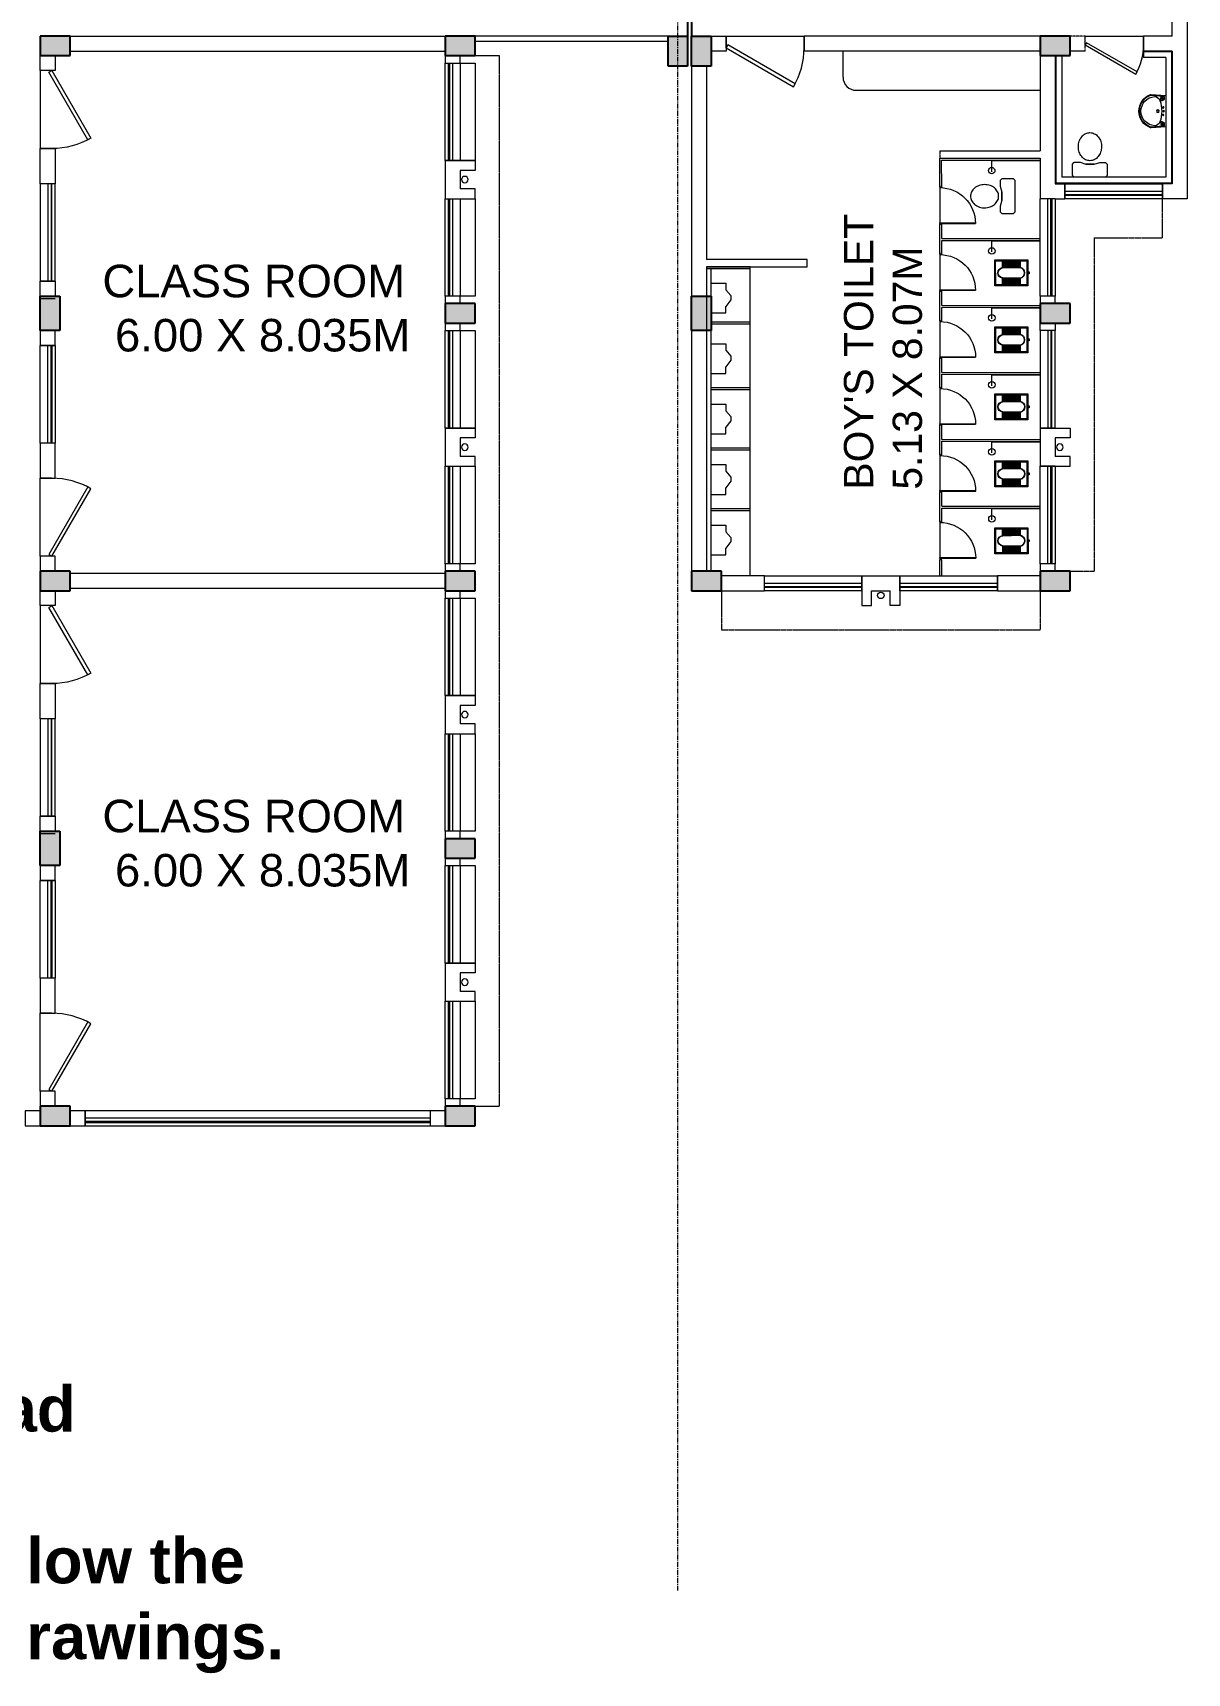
# Model space of a CAD drawing. Header units: inches. Extents: x 719368 to 6315912, y -2624014 to 446967.
# Drawn here: x 6204640 to 6222404, y -2426388 to -2401154 of the extents above; entities that cross this region are included whole.
import ezdxf
from ezdxf.lldxf.tags import DXFTag

# ---------------------------------------------------------------- set-up
doc = ezdxf.new("R2010")
doc.units = ezdxf.units.IN
doc.header["$LTSCALE"] = 20
doc.header["$MEASUREMENT"] = 0
for name, pattern in [('CENTER', [2, 1.25, -0.25, 0.25, -0.25]), ('CENTER2', [1.125, 0.75, -0.125, 0.125, -0.125]), ('DASHED2', [0.375, 0.25, -0.125])]:
    doc.linetypes.add(name, pattern=pattern)
doc.layers.get('0').update_dxf_attribs({"color": 51, "lineweight": 30})
for name, color, linetype, lineweight in [('CLL LEV.', 252, 'Continuous', 18), ('COLUMN', 2, 'Continuous', 25), ('CUBICAL TOILET', 160, 'Continuous', 9), ('DOOR', 43, 'Continuous', 13), ('FIXTURE', 15, 'DASHDOT', 9), ('GRID', 202, 'CENTER', 5), ('PROJ.', 30, 'DASHED2', 13), ('Railing', 34, 'Continuous', 20), ('Text', 7, 'Continuous', 15), ('Ventilator', 6, 'DASHED', 20), ('WALL', 1, 'Continuous', 18), ('window', 71, 'Continuous', 18), ('Window-Wall', 7, 'Continuous', 20)]:
    doc.layers.add(name, color=color, linetype=linetype, lineweight=lineweight)
doc.layers.add('expension joint', color=248, linetype='Continuous')
doc.styles.add('L120', font='simplex.shx', dxfattribs={"height": 1})
doc.styles.add('Tabrej', font='romans.shx')
tags = doc.linetypes.add('DASHDOT', pattern=[1, 0.5, -0.25, 0, -0.25]).pattern_tags.tags
tags[10:11] = [DXFTag(74, 4), DXFTag(75, 0), DXFTag(340, '0'), DXFTag(46, 1.0), DXFTag(50, 0.0), DXFTag(44, 0.0), DXFTag(45, 0.0)]
tags[8:9] = [DXFTag(74, 4), DXFTag(75, 0), DXFTag(340, '0'), DXFTag(46, 1.0), DXFTag(50, 0.0), DXFTag(44, 0.0), DXFTag(45, 0.0)]
tags[6:7] = [DXFTag(74, 4), DXFTag(75, 0), DXFTag(340, '0'), DXFTag(46, 1.0), DXFTag(50, 0.0), DXFTag(44, 0.0), DXFTag(45, 0.0)]
tags[4:5] = [DXFTag(74, 4), DXFTag(75, 0), DXFTag(340, '0'), DXFTag(46, 1.0), DXFTag(50, 0.0), DXFTag(44, 0.0), DXFTag(45, 0.0)]
tags = doc.linetypes.add('DASHED', pattern=[0.75, 0.5, -0.25]).pattern_tags.tags
tags[6:7] = [DXFTag(74, 4), DXFTag(75, 0), DXFTag(340, '0'), DXFTag(46, 1.0), DXFTag(50, 0.0), DXFTag(44, 0.0), DXFTag(45, 0.0)]
tags[4:5] = [DXFTag(74, 4), DXFTag(75, 0), DXFTag(340, '0'), DXFTag(46, 1.0), DXFTag(50, 0.0), DXFTag(44, 0.0), DXFTag(45, 0.0)]

# ---------------------------------------------------------------- blocks, each defined once
blk = doc.blocks.new('VENTILATOR')
at = {"layer": 'Ventilator', "ltscale": 0.02}
for p, q in [((-0.18, -1.5), (-0.18, 0)), ((-0.165, 0), (-0.165, -1.5))]:
    blk.add_line(p, q, dxfattribs=at)
at = {"layer": 'Window-Wall'}
for p, q in [((-0.23, 0), (0, 0)), ((-0.23, -1.5), (-0.23, 0)), ((-0.115, 0), (-0.115, -1.5)), ((0, 0), (0, -1.5)), ((-0.23, -1.5), (0, -1.5))]:
    blk.add_line(p, q, dxfattribs=at)
blk = doc.blocks.new('C3')
at = {"layer": 'COLUMN'}
h = blk.add_hatch(color=7, dxfattribs=at)
h.dxf.hatch_style = 1
h.paths.add_polyline_path([(0.3, 0), (0, 0), (0, -0.53), (0.3, -0.53)])
for p, q in [((0, 0), (0, -0.53)), ((0.3, 0), (0, 0)), ((0.3, -0.53), (0.3, 0)), ((0, -0.53), (0.3, -0.53))]:
    blk.add_line(p, q, dxfattribs=at)
blk = doc.blocks.new('1.5 M Window')
at = {"layer": 'CLL LEV.'}
for p, q in [((-0.23, 0), (-0.46, 0)), ((-0.46, 0), (-0.46, -1.5)), ((-0.46, -1.5), (-0.23, -1.5))]:
    blk.add_line(p, q, dxfattribs=at)
at = {"layer": 'window'}
for p, q in [((-0.065, 0), (-0.065, -1.5)), ((-0.05, -1.5), (-0.05, 0))]:
    blk.add_line(p, q, dxfattribs=at)
at = {"layer": 'Window-Wall'}
for p, q in [((0, 0), (-0.23, 0)), ((-0.23, 0), (-0.23, -1.5)), ((-0.115, 0), (-0.115, -1.5)), ((0, -1.5), (0, 0)), ((-0.23, -1.5), (0, -1.5))]:
    blk.add_line(p, q, dxfattribs=at)
blk = doc.blocks.new('New Shaft')
at = {"layer": 'FIXTURE'}
blk.add_circle((0.327, -0.302), 0.05, dxfattribs=at)
at = {"layer": 'WALL'}
for p, q in [((0.035, 0), (0.62, 0)), ((0.035, 0), (0.035, -0.46)), ((0.185, -0.46), (0.185, -0.23)), ((0.185, -0.23), (0.47, -0.23)), ((0.47, -0.46), (0.47, -0.23)), ((0.62, 0), (0.62, -0.46)), ((0.035, -0.46), (0.185, -0.46)), ((0.62, -0.46), (0.47, -0.46))]:
    blk.add_line(p, q, dxfattribs=at)
blk = doc.blocks.new('*U81')
for p, q in [((0, 0), (0, 6)), ((40, 0), (40, 6))]:
    blk.add_line(p, q)
blk.add_lwpolyline([(0, 0), (34.64, -20), (35.52, -18.48), (0.88, 1.52)], close=True)
blk.add_arc((0, 0), 40, 330, 360)
blk = doc.blocks.new('New Doors')
at = {"layer": 'DOOR'}
blk.add_line((0, 0.18), (1.199, 0.18), dxfattribs=at)
at = {"layer": 'DOOR', "xscale": 0.0299845412869386, "yscale": 0.0299845412869386, "zscale": 0.0299845412869386}
blk.add_blockref('*U81', (0, 0), dxfattribs=at)
blk = doc.blocks.new('Urinal 1')
for p, q in [((0, 9), (9, 9)), ((0, 9), (0, -9)), ((9, 9), (9, 5)), ((12, 1), (9, 5)), ((12, -1.5), (12, 1)), ((0, -9), (9, -9)), ((9, -5), (12, -1.5)), ((9, -9), (9, -5))]:
    blk.add_line(p, q)
blk = doc.blocks.new('RH 1200')
for p, q in [((21, 0), (21, 43.3)), ((21.7, 0), (21.7, 43.3)), ((-21.7, 0), (21.7, 0)), ((21.7, 0), (21, 0))]:
    blk.add_line(p, q)
at = {"extrusion": (0, 0, -1)}
blk.add_ellipse((21.7, 0), major_axis=(-30.6, 30.6), ratio=1, start_param=5.497787, end_param=7.068583, dxfattribs=at)
blk = doc.blocks.new('GHH')
at = {"layer": 'DOOR', "ltscale": 20}
blk.add_line((3289.697, -299.103), (3289.697, -299.853), dxfattribs=at)
at = {"layer": 'DOOR', "ltscale": 20, "xscale": 0.015874999996413, "yscale": 0.015874999996413, "zscale": 0.015874999996413, "rotation": 270}
blk.add_blockref('RH 1200', (3289.697, -299.479), dxfattribs=at)
blk = doc.blocks.new('RSA CL6')
for p, q in [((5.51, 3.48), (5.51, 7.28)), ((5.91, 3.47), (5.91, 7.28)), ((6.3, 3.46), (6.3, 7.28)), ((6.69, 3.45), (6.69, 7.28)), ((7.09, 3.44), (7.09, 7.28)), ((7.48, 3.43), (7.48, 7.28)), ((7.87, 3.42), (7.87, 7.28)), ((8.27, 3.41), (8.27, 7.28)), ((8.66, 3.4), (8.66, 7.28)), ((9.06, 3.39), (9.06, 7.28)), ((9.45, 3.38), (9.45, 7.28)), ((9.84, 3.37), (9.84, 7.28)), ((10.24, 3.36), (10.24, 7.28)), ((10.63, 3.35), (10.63, 7.28)), ((11.02, 3.34), (11.02, 7.28)), ((11.42, 3.33), (11.42, 7.28)), ((11.81, 3.32), (11.81, 7.28)), ((12.2, 3.31), (12.2, 7.28)), ((12.6, 3.31), (12.6, 7.28)), ((12.99, 3.3), (12.99, 7.28)), ((13.39, 3.29), (13.39, 7.28)), ((13.78, 3.28), (13.78, 7.28)), ((14.17, 3.27), (14.17, 7.28)), ((14.57, 3.26), (14.57, 7.28)), ((14.96, 3.25), (14.96, 7.28)), ((15.35, 3.24), (15.35, 7.28)), ((15.75, 3.23), (15.75, 7.28)), ((16.14, 3.22), (16.14, 7.28)), ((16.14, 7.28), (16.14, 3.22)), ((5.51, -7.28), (5.51, -3.47)), ((5.91, -7.28), (5.91, -3.45)), ((6.3, -7.28), (6.3, -3.44)), ((6.69, -7.28), (6.69, -3.43)), ((7.09, -7.28), (7.09, -3.42)), ((7.48, -7.28), (7.48, -3.41)), ((7.87, -7.28), (7.87, -3.4)), ((8.27, -7.28), (8.27, -3.39)), ((8.66, -7.28), (8.66, -3.38)), ((9.06, -7.28), (9.06, -3.37)), ((9.45, -7.28), (9.45, -3.36)), ((9.84, -7.28), (9.84, -3.34)), ((10.24, -7.28), (10.24, -3.33)), ((10.63, -7.28), (10.63, -3.32)), ((11.02, -7.28), (11.02, -3.31)), ((11.42, -7.28), (11.42, -3.3)), ((11.81, -7.28), (11.81, -3.29)), ((12.2, -7.28), (12.2, -3.28)), ((12.6, -7.28), (12.6, -3.27)), ((12.99, -7.28), (12.99, -3.26)), ((13.39, -7.28), (13.39, -3.24)), ((13.78, -7.28), (13.78, -3.23)), ((14.17, -7.28), (14.17, -3.22)), ((14.57, -7.28), (14.57, -3.21)), ((14.96, -7.28), (14.96, -3.2)), ((15.35, -7.28), (15.35, -3.19)), ((15.75, -7.28), (15.75, -3.18)), ((16.14, -3.17), (16.14, -7.28)), ((16.14, -7.28), (16.14, -3.17))]:
    blk.add_line(p, q)
blk.add_lwpolyline([(0.79, -0.59), (0, -0.59), (0, 0.59), (0.79, 0.59)])
for points in [[(0.79, 7.87), (20.87, 7.87), (20.87, -7.87), (0.79, -7.87)], [(1.38, 7.28), (20.28, 7.28), (20.28, -7.28), (1.38, -7.28)]]:
    blk.add_lwpolyline(points, close=True)
for points in [[(5.51, 3.48), (16.14, 3.22, -0.899983), (16.14, -3.17), (5.54, -3.47, -0.799392)], [(5.53, 3.28), (16.13, 3.02, -0.897689), (16.12, -2.97), (5.56, -3.27, -0.793494), (5.53, 3.28)]]:
    blk.add_lwpolyline(points, format="xyb", close=True)
blk = doc.blocks.new('ENGLISH SHEET')
at = {"layer": 'FIXTURE'}
for p, q in [((4663.798, 251.204), (4663.773, 251.179)), ((4663.773, 251.179), (4663.773, 250.696)), ((4663.976, 251.204), (4663.798, 251.204)), ((4664.002, 251.179), (4663.976, 251.204)), ((4663.976, 251.001), (4664.002, 251.09)), ((4664.002, 251.09), (4664.002, 251.179)), ((4663.976, 250.874), (4663.976, 251.001)), ((4663.976, 251.001), (4663.976, 250.874)), ((4664.002, 250.785), (4663.976, 250.874)), ((4663.773, 250.696), (4663.798, 250.67)), ((4663.798, 250.67), (4663.976, 250.67)), ((4663.976, 250.67), (4664.002, 250.696)), ((4664.002, 250.696), (4664.002, 250.785))]:
    blk.add_line(p, q, dxfattribs=at)
blk.add_lwpolyline([(4664.459, 250.937, 0.117036), (4664.443, 251.003, 0.104338), (4664.396, 251.063, 0.09029), (4664.321, 251.105, 0.09898), (4664.243, 251.115, 0.08237), (4664.159, 251.101, 0.09029), (4664.09, 251.063, 0.104338), (4664.043, 251.003, 0.117036), (4664.027, 250.937, 0.117036), (4664.043, 250.871, 0.104338), (4664.09, 250.811, 0.09029), (4664.159, 250.773, 0.08237), (4664.243, 250.759, 0.08237), (4664.327, 250.773, 0.09029), (4664.396, 250.811, 0.104338), (4664.443, 250.871, 0.117036)], format="xyb", close=True, dxfattribs=at)
blk = doc.blocks.new('RSA BASIN 9')
for points in [[(-0.1, -16.2, 0.340881), (10.04, -9, 0.074195), (10.06, -8.89), (9.53, 0), (-9.54, 0), (-10.02, -8.77, 0.082611), (-9.96, -9.15, 0.330812), (-0.1, -16.2)], [(0, -15.03, 0.391482), (8.86, -6.67, 0.252869), (6.53, -3.51, 0.087242), (0.02, -2.46, 0.079484), (-6.53, -3.51, 0.2542), (-8.82, -6.67, 0.39026), (0, -15.03)], [(-8.57, -1.96, -0.907437), (-8.45, -1.81), (-7.52, -2.57, -0.907437), (-7.64, -2.72)], [(-8.2, -1.64, -0.907437), (-8.07, -1.49), (-7.14, -2.25, -0.907437), (-7.27, -2.4)], [(-7.82, -1.32, -0.907437), (-7.7, -1.17), (-6.77, -1.93, -0.907437), (-6.89, -2.08)], [(7.82, -1.32, 0.907437), (7.7, -1.17), (6.77, -1.93, 0.907437), (6.89, -2.08)], [(8.2, -1.64, 0.907437), (8.07, -1.49), (7.14, -2.25, 0.907437), (7.27, -2.4)], [(8.57, -1.96, 0.907437), (8.45, -1.81), (7.52, -2.57, 0.907437), (7.64, -2.72)]]:
    blk.add_lwpolyline(points, format="xyb", close=True)
for points in [[(-5.93, -3.31), (-6.16, -2.95, -0.183787), (-6.22, -2.68, 0.126662), (-6.25, -2.43), (-6.59, -1.44, 0.35453), (-7.05, -0.98), (-8.75, -0.98, 0.414214), (-9.14, -1.37), (-9.56, -9.09, 0.329849), (-0.07, -15.81, 0.338736), (9.65, -8.94, 0.075632), (9.66, -8.82), (9.14, -1.37, 0.414214), (8.75, -0.98), (7.05, -0.98, 0.35453), (6.59, -1.44), (6.25, -2.43, 0.126662), (6.22, -2.68, -0.183787), (6.16, -2.95), (5.93, -3.31)], [(-6.18, -3.39), (-6.24, -3.29, 0.220542), (-6.52, -3.11), (-8.75, -2.78, -0.361119), (-9.19, -2.35)], [(6.18, -3.39), (6.24, -3.29, -0.220542), (6.52, -3.11), (8.75, -2.78, 0.358803), (9.21, -2.33, 0.358803)]]:
    blk.add_lwpolyline(points, format="xyb")
for centre, radius in [((-2.35, -1.56), 0.399), ((0, -4.82), 0.771), ((0, -4.82), 0.602), ((0, -1.23), 0.399), ((2.28, -1.51), 0.399)]:
    blk.add_circle(centre, radius)
blk = doc.blocks.new('CU')
at = {"layer": 'WALL', "linetype": 'CENTER2'}
h = blk.add_hatch(color=256, dxfattribs=at)
h.dxf.hatch_style = 1
h.paths.add_polyline_path([(0, 0.035), (0, -0.265), (0.46, -0.265), (0.46, 0.035)])
at = {"layer": 'COLUMN', "linetype": 'CENTER2'}
blk.add_lwpolyline([(0, 0.035), (0, -0.265), (0.46, -0.265), (0.46, 0.035), (0, 0.035)], dxfattribs=at)

msp = doc.modelspace()

# ---------------------------------------------------------------- linework, layer by layer
at = {"layer": 'CUBICAL TOILET'}
for p, q in [((6218595.43, -2403527.4608), (6218595.1419, -2403082.8036)), ((6218625.1613, -2403112.7841), (6220142.6345, -2403111.8008)), ((6218625.43, -2403527.4414), (6218625.1613, -2403112.7841)), ((6218595.43, -2403527.4608), (6218625.43, -2403527.4414)), ((6218625.7991, -2404097.0741), (6218595.7991, -2404097.0935)), ((6218595.9421, -2404317.8033), (6218595.7991, -2404097.0935)), ((6218625.9421, -2404317.7839), (6218625.7991, -2404097.0741)), ((6218596.0974, -2404557.4606), (6218595.9421, -2404317.8033)), ((6218625.9421, -2404317.7839), (6220145.9418, -2404316.799)), ((6218625.9616, -2404347.7839), (6220145.9612, -2404346.7989)), ((6218626.0974, -2404557.4412), (6218625.9616, -2404347.7839)), ((6218596.0974, -2404557.4606), (6218626.0974, -2404557.4412)), ((6218626.4665, -2405127.0738), (6218596.4665, -2405127.0933)), ((6218596.6095, -2405347.8031), (6218596.4665, -2405127.0933)), ((6218626.6095, -2405347.7837), (6218626.4665, -2405127.0738)), ((6218596.7648, -2405587.4604), (6218596.6095, -2405347.8031)), ((6218626.6095, -2405347.7837), (6220142.871, -2405346.8012)), ((6218626.629, -2405377.7837), (6220142.8905, -2405376.8012)), ((6218626.7648, -2405587.441), (6218626.629, -2405377.7837)), ((6218596.7648, -2405587.4604), (6218626.7648, -2405587.441)), ((6218627.1339, -2406157.0736), (6218597.1339, -2406157.0931)), ((6218597.277, -2406377.8029), (6218597.1339, -2406157.0931)), ((6218627.277, -2406377.7834), (6218627.1339, -2406157.0736)), ((6218597.4323, -2406617.4602), (6218597.277, -2406377.8029)), ((6218627.277, -2406377.7834), (6220147.2766, -2406376.7985)), ((6218627.2964, -2406407.7834), (6220147.2961, -2406406.7985)), ((6218627.4322, -2406617.4408), (6218627.2964, -2406407.7834)), ((6218597.4323, -2406617.4602), (6218627.4322, -2406617.4408)), ((6218627.8014, -2407187.0734), (6218597.8014, -2407187.0929)), ((6218597.9444, -2407407.8027), (6218597.8014, -2407187.0929)), ((6218627.9444, -2407407.7832), (6218627.8014, -2407187.0734)), ((6218598.0997, -2407647.46), (6218597.9444, -2407407.8027)), ((6218627.9444, -2407407.7832), (6220147.9441, -2407406.7983)), ((6218627.9638, -2407437.7832), (6220147.9635, -2407436.7983)), ((6218628.0997, -2407647.4405), (6218627.9638, -2407437.7832)), ((6218598.0997, -2407647.46), (6218628.0997, -2407647.4405)), ((6218628.4688, -2408217.0732), (6218598.4688, -2408217.0926)), ((6218598.6118, -2408437.8024), (6218598.4688, -2408217.0926)), ((6218628.6118, -2408437.783), (6218628.4688, -2408217.0732)), ((6218598.7671, -2408677.4598), (6218598.6118, -2408437.8024)), ((6218628.6118, -2408437.783), (6220148.6115, -2408436.7981)), ((6218628.6312, -2408467.783), (6220148.6309, -2408466.7981)), ((6218628.7671, -2408677.4403), (6218628.6312, -2408467.783)), ((6218598.7671, -2408677.4598), (6218628.7671, -2408677.4403)), ((6218629.1297, -2409259.7229), (6218599.1297, -2409259.7424)), ((6218599.2954, -2409515.4522), (6218599.1297, -2409259.7424)), ((6218629.2954, -2409515.4327), (6218629.1297, -2409259.7229))]:
    msp.add_line(p, q, dxfattribs=at)
at = {"layer": 'expension joint'}
for p, q in [((6214715.2343, -2397855.7585), (6214715.2343, -2401205.7585)), ((6214777.7343, -2397855.7585), (6214777.7343, -2401205.7585))]:
    msp.add_line(p, q, dxfattribs=at)
at = {"layer": 'FIXTURE'}
for p, q in [((6217107.9943, -2401838.2855), (6217108.0117, -2401435.5901)), ((6217308.1239, -2402038.1559), (6220142.6253, -2402038.1559)), ((6215676.5987, -2404755.5649), (6215007.7343, -2404755.5649)), ((6215676.5987, -2409505.5649), (6215676.5987, -2404755.5649)), ((6215676.9515, -2404785.5649), (6215006.5987, -2404785.5649)), ((6215076.5987, -2407275.5649), (6215076.5987, -2404785.5649)), ((6215076.5987, -2409435.5649), (6215076.5987, -2405700.5649)), ((6215676.8998, -2405605.7375), (6215076.8998, -2405605.7375)), ((6215676.8998, -2405635.7375), (6215076.8998, -2405635.7375)), ((6215676.9515, -2406615.5649), (6215076.9515, -2406615.5649)), ((6215676.9515, -2406645.5649), (6215076.9515, -2406645.5649)), ((6215677.3043, -2407545.5649), (6215077.3043, -2407545.5649)), ((6215677.3043, -2407575.5649), (6215077.3043, -2407575.5649)), ((6215677.657, -2408475.5649), (6215077.657, -2408475.5649)), ((6215677.657, -2408505.5649), (6215077.657, -2408505.5649))]:
    msp.add_line(p, q, dxfattribs=at)
at = {"layer": 'FIXTURE', "ltscale": 0.05}
for p, q in [((6220142.6345, -2403124.2264), (6219395.1692, -2403124.7107)), ((6219395.2766, -2403290.5522), (6219395.1692, -2403124.7107)), ((6220145.9693, -2404359.2245), (6219395.9694, -2404359.7105)), ((6219396.0769, -2404525.5519), (6219395.9694, -2404359.7105)), ((6220142.8985, -2405389.2267), (6219396.6368, -2405389.7103)), ((6219396.7443, -2405555.5517), (6219396.6368, -2405389.7103)), ((6220147.3041, -2406419.2241), (6219397.3042, -2406419.71)), ((6219397.4117, -2406585.5515), (6219397.3042, -2406419.71)), ((6220147.9715, -2407449.2238), (6219397.9717, -2407449.7098)), ((6219398.0791, -2407615.5513), (6219397.9717, -2407449.7098)), ((6220148.639, -2408479.2236), (6219398.6391, -2408479.7096)), ((6219398.7465, -2408645.551), (6219398.6391, -2408479.7096))]:
    msp.add_line(p, q, dxfattribs=at)
for centre in [(6219395.2664, -2403274.7107), (6219396.0666, -2404509.7104), (6219396.734, -2405539.7102), (6219397.4014, -2406569.71), (6219398.0689, -2407599.7098), (6219398.7363, -2408629.7096)]:
    msp.add_circle(centre, 50, dxfattribs=at)
at = {"layer": 'FIXTURE'}
msp.add_arc((6217307.9943, -2401838.156), 200, 180.03712623, 270.03712623, dxfattribs=at)
at = {"layer": 'GRID', "color": 190, "ltscale": 3}
msp.add_line((6214565.2343, -2425117.1627), (6214565.2343, -2376574.8316), dxfattribs=at)
at = {"layer": 'PROJ.'}
for p, q in [((6211215.2343, -2401505.7585), (6211815.2343, -2401505.7585)), ((6211815.2343, -2401505.7585), (6211815.2343, -2417665.7585)), ((6222023.0909, -2404305.7597), (6222023.0909, -2403705.7597)), ((6220972.7026, -2404305.7597), (6222023.0909, -2404305.7597)), ((6220972.7026, -2404305.7597), (6220972.7026, -2409435.7596)), ((6220372.6345, -2409435.7596), (6220972.7026, -2409435.7596)), ((6215237.7343, -2409735.7585), (6215237.7343, -2410335.8039)), ((6220142.6345, -2409735.7596), (6220142.6345, -2410335.8039)), ((6215237.7343, -2410335.8039), (6220142.6345, -2410335.8039))]:
    msp.add_line(p, q, dxfattribs=at)
at = {"layer": 'PROJ.', "ltscale": 0.05}
for p, q in [((6211215.2343, -2401505.7585), (6211815.2343, -2401505.7585)), ((6211215.2343, -2417665.7585), (6211815.2343, -2417665.7585))]:
    msp.add_line(p, q, dxfattribs=at)
at = {"layer": 'Railing'}
for p, q in [((6214415.2343, -2401205.7585), (6211445.2343, -2401205.7585)), ((6214415.2343, -2401285.7585), (6211445.2343, -2401285.7585)), ((6222163.5472, -2401445.7596), (6221732.6345, -2401445.7596)), ((6221732.6345, -2401445.7596), (6221732.6345, -2401535.7596)), ((6222163.5472, -2401445.7596), (6222163.5472, -2403465.7597)), ((6220382.6345, -2401505.7596), (6220382.6345, -2403465.7597)), ((6220472.6345, -2401505.7596), (6220472.6345, -2403375.7597)), ((6222073.5472, -2401535.7596), (6221732.6345, -2401535.7596)), ((6222073.5472, -2401535.7596), (6222073.5472, -2403375.7597)), ((6222163.5472, -2403465.7597), (6220382.6345, -2403465.7597)), ((6222073.5472, -2403375.7597), (6220472.6345, -2403375.7597))]:
    msp.add_line(p, q, dxfattribs=at)
at = {"layer": 'WALL'}
for p, q in [((6205215.2343, -2401205.7585), (6210985.2343, -2401205.7585)), ((6216507.116, -2401205.5641), (6216507.106, -2401435.5641)), ((6220142.6345, -2401205.7212), (6216507.116, -2401205.5641)), ((6221732.6345, -2401205.7595), (6221732.6345, -2401435.7596)), ((6222173.5472, -2401205.7596), (6221732.6345, -2401205.7596)), ((6222403.5472, -2401205.7596), (6222403.5472, -2403705.7597)), ((6205215.2343, -2401435.7585), (6210985.2343, -2401435.7585)), ((6220142.6345, -2401435.7212), (6216507.106, -2401435.5641)), ((6220832.6345, -2401435.7595), (6220602.6345, -2401435.7595)), ((6222173.5472, -2401435.7596), (6221732.6345, -2401435.7596)), ((6222173.5472, -2401435.7596), (6222173.5472, -2403475.7597)), ((6214777.7343, -2401665.7585), (6214777.7343, -2409435.7585)), ((6215007.7343, -2401665.7585), (6215007.7343, -2404640.5649)), ((6220142.6345, -2401505.7596), (6220142.6345, -2402967.8036)), ((6220372.6345, -2401505.7596), (6220372.6345, -2403475.7597)), ((6218595.2164, -2402967.8036), (6220142.8422, -2402967.8036)), ((6218595.1419, -2403082.8036), (6220142.8433, -2403082.8062)), ((6220142.6345, -2403082.8062), (6220142.6345, -2403705.7597)), ((6220372.6345, -2403475.7597), (6220523.0909, -2403475.7597)), ((6220523.0909, -2403475.7597), (6220523.0909, -2403705.7597)), ((6222023.0909, -2403475.7597), (6222023.0909, -2403705.7597)), ((6222173.5472, -2403475.7597), (6222023.0909, -2403475.7597)), ((6220372.6345, -2403705.7597), (6220142.6345, -2403705.7597)), ((6220372.6345, -2403705.7597), (6220523.0909, -2403705.7597)), ((6222403.5472, -2403705.7597), (6222023.0909, -2403705.7597)), ((6215007.7343, -2404755.5649), (6215007.7343, -2409435.7585)), ((6204755.257, -2405240.7585), (6204985.257, -2405240.7585)), ((6210985.2343, -2409470.7585), (6205215.2343, -2409470.7585)), ((6210985.2343, -2409700.7585), (6205215.2343, -2409700.7585)), ((6204755.257, -2413470.7585), (6204985.257, -2413470.7585))]:
    msp.add_line(p, q, dxfattribs=at)
at = {"layer": 'WALL', "linetype": 'CENTER2'}
msp.add_line((6218595.2164, -2402967.8036), (6218595.1419, -2403082.8036), dxfattribs=at)
at = {"layer": 'WALL'}
for points in [[(6222173.5472, -2400975.7596), (6222403.5472, -2400975.7596), (6222403.5472, -2401205.7596)], [(6222173.5472, -2401205.7596), (6222173.5472, -2400975.7596)], [(6215077.7343, -2401205.7585), (6215307.7343, -2401205.7585), (6215307.7343, -2401435.7585), (6215077.7343, -2401435.7585), (6215077.7343, -2401205.7585)], [(6204755.2343, -2401505.7585), (6204985.2343, -2401505.7585), (6204985.2343, -2401735.7585), (6204755.2343, -2401735.7585), (6204755.2343, -2401505.7585)], [(6211215.2343, -2401505.7585), (6210985.2343, -2401505.7585), (6210985.2343, -2401620.7585), (6211215.2343, -2401620.7585), (6211215.2343, -2401505.7585)], [(6215007.7343, -2404755.5649), (6216554.2991, -2404755.5649), (6216554.2991, -2404640.5649), (6215007.7343, -2404640.5649)], [(6204755.2343, -2404975.7585), (6204985.2343, -2404975.7585), (6204985.2343, -2405205.7585), (6204755.2343, -2405205.7585), (6204755.2343, -2404975.7585)], [(6211215.2343, -2405205.7585), (6210985.2343, -2405205.7585), (6210985.2343, -2405320.7585), (6211215.2343, -2405320.7585), (6211215.2343, -2405205.7585)], [(6220372.6345, -2405205.7597), (6220142.6345, -2405205.7597), (6220142.6345, -2405320.7597), (6220372.6345, -2405320.7597), (6220372.6345, -2405205.7597)], [(6204755.2343, -2405965.7585), (6204985.2343, -2405965.7585), (6204985.2343, -2405735.7585), (6204755.2343, -2405735.7585), (6204755.2343, -2405965.7585)], [(6211215.2343, -2405620.7585), (6210985.2343, -2405620.7585), (6210985.2343, -2405735.7585), (6211215.2343, -2405735.7585), (6211215.2343, -2405620.7585)], [(6220372.6345, -2405735.7595), (6220142.6345, -2405735.7595), (6220142.6345, -2405620.7595), (6220372.6345, -2405620.7595), (6220372.6345, -2405735.7595)], [(6204755.2343, -2409435.7585), (6204985.2343, -2409435.7585), (6204985.2343, -2409205.7585), (6204755.2343, -2409205.7585), (6204755.2343, -2409435.7585)], [(6211215.2343, -2409320.7585), (6210985.2343, -2409320.7585), (6210985.2343, -2409435.7585), (6211215.2343, -2409435.7585), (6211215.2343, -2409320.7585)], [(6211215.257, -2409320.7585), (6210985.257, -2409320.7585), (6210985.257, -2409435.7585), (6211215.257, -2409435.7585), (6211215.257, -2409320.7585)], [(6215237.7343, -2409505.7359), (6215237.7343, -2409735.7359), (6215897.6844, -2409735.7359), (6215897.6844, -2409505.7359), (6215237.7343, -2409505.7359)], [(6219482.6844, -2409505.7359), (6219482.6844, -2409735.7596), (6220142.6345, -2409735.7596), (6220142.6345, -2409505.7596), (6219482.6844, -2409505.7359)], [(6220372.6345, -2409320.7595), (6220142.6345, -2409320.7595), (6220142.6345, -2409435.7595), (6220372.6345, -2409435.7595), (6220372.6345, -2409320.7595)], [(6204755.2343, -2409735.7585), (6204985.2343, -2409735.7585), (6204985.2343, -2409965.7585), (6204755.2343, -2409965.7585), (6204755.2343, -2409735.7585)], [(6211215.2343, -2409735.7585), (6210985.2343, -2409735.7585), (6210985.2343, -2409850.7585), (6211215.2343, -2409850.7585), (6211215.2343, -2409735.7585)], [(6204755.2343, -2413205.7585), (6204985.2343, -2413205.7585), (6204985.2343, -2413435.7585), (6204755.2343, -2413435.7585), (6204755.2343, -2413205.7585)], [(6211215.2343, -2413435.7585), (6210985.2343, -2413435.7585), (6210985.2343, -2413550.7585), (6211215.2343, -2413550.7585), (6211215.2343, -2413435.7585)], [(6204755.2343, -2414195.7585), (6204985.2343, -2414195.7585), (6204985.2343, -2413965.7585), (6204755.2343, -2413965.7585), (6204755.2343, -2414195.7585)], [(6211215.2343, -2413850.7585), (6210985.2343, -2413850.7585), (6210985.2343, -2413965.7585), (6211215.2343, -2413965.7585), (6211215.2343, -2413850.7585)], [(6204755.2343, -2417665.7585), (6204985.2343, -2417665.7585), (6204985.2343, -2417435.7585), (6204755.2343, -2417435.7585), (6204755.2343, -2417665.7585)], [(6211215.2343, -2417550.7585), (6210985.2343, -2417550.7585), (6210985.2343, -2417665.7585), (6211215.2343, -2417665.7585), (6211215.2343, -2417550.7585)], [(6211215.257, -2417550.7585), (6210985.257, -2417550.7585), (6210985.257, -2417665.7585), (6211215.257, -2417665.7585), (6211215.257, -2417550.7585)], [(6204525.2343, -2417965.7585), (6204755.2343, -2417965.7585), (6204755.2343, -2417735.7585), (6204525.2343, -2417735.7585), (6204525.2343, -2417965.7585)], [(6205215.2343, -2417965.7585), (6205445.2343, -2417965.7585), (6205445.2343, -2417735.7585), (6205215.2343, -2417735.7585), (6205215.2343, -2417965.7585)], [(6210755.2343, -2417965.7585), (6210985.2343, -2417965.7585), (6210985.2343, -2417735.7585), (6210755.2343, -2417735.7585), (6210755.2343, -2417965.7585)]]:
    msp.add_lwpolyline(points, dxfattribs=at)
at = {"layer": 'WALL', "linetype": 'CENTER2'}
msp.add_lwpolyline([(6220832.6345, -2401435.7595), (6220832.6345, -2401205.7595), (6220602.6345, -2401205.7595), (6220602.6345, -2401435.7595)], dxfattribs=at)
at = {"layer": 'WALL'}
for points in [[(6204755.0399, -2402935.1402), (6204985.2343, -2402935.1402), (6204985.2343, -2403475.7585), (6204755.0399, -2403475.7585)], [(6204755.0399, -2408006.3769), (6204985.2343, -2408006.3769), (6204985.2343, -2407465.7585), (6204755.0399, -2407465.7585)], [(6204755.0399, -2411165.1402), (6204985.2343, -2411165.1402), (6204985.2343, -2411705.7585), (6204755.0399, -2411705.7585)], [(6204755.0399, -2416236.3769), (6204985.2343, -2416236.3769), (6204985.2343, -2415695.7585), (6204755.0399, -2415695.7585)]]:
    msp.add_lwpolyline(points, close=True, dxfattribs=at)
at = {"layer": 'window'}
for p, q in [((6210755.2343, -2417900.7585), (6205445.2343, -2417900.7585)), ((6205445.2343, -2417915.7585), (6210755.2343, -2417915.7585))]:
    msp.add_line(p, q, dxfattribs=at)
at = {"layer": 'Window-Wall'}
for p, q in [((6210755.2343, -2417735.7585), (6205445.2343, -2417735.7585)), ((6205445.2343, -2417735.7585), (6205445.2343, -2417965.7585)), ((6210755.2343, -2417850.7585), (6205445.2343, -2417850.7585)), ((6205445.2343, -2417965.7585), (6210755.2343, -2417965.7585))]:
    msp.add_line(p, q, dxfattribs=at)

# ---------------------------------------------------------------- block references
at = {"layer": 'COLUMN', "linetype": 'CENTER2', "xscale": 1000, "yscale": 1000, "zscale": 1000}
for p in [(6204755.2343, -2401240.7585), (6210985.2343, -2401240.7585), (6220142.6345, -2401240.7596), (6210985.2343, -2405355.7585), (6220142.6345, -2405355.7596), (6204755.2343, -2409470.7585), (6210985.2343, -2409470.7585), (6214777.7343, -2409470.7585), (6220142.6345, -2409470.7596), (6210985.2343, -2413585.7585), (6204755.2343, -2417700.7585), (6210985.2343, -2417700.7585)]:
    msp.add_blockref('CU', p, dxfattribs=at)
at = {"layer": 'COLUMN', "linetype": 'CENTER2', "xscale": -1000, "yscale": 1000, "zscale": 1000, "rotation": 90}
for p in [(6214450.2343, -2401205.7585), (6214812.7343, -2401205.7585)]:
    msp.add_blockref('CU', p, dxfattribs=at)
at = {"layer": 'COLUMN', "color": 5, "xscale": -1000, "yscale": 1000, "zscale": 1000}
for p in [(6205055.2343, -2405205.7585), (6215077.7343, -2405205.7585), (6205055.2343, -2413435.7585)]:
    msp.add_blockref('C3', p, dxfattribs=at)
at = {"layer": 'DOOR', "xscale": 800.0000001369991, "yscale": 800.0000001369991, "zscale": 800.0000001369991, "rotation": 0.03572769329378774}
for p in [(3586689.3103, -2165868.2799), (3586689.9777, -2166898.2797), (3586690.6452, -2167928.2794), (3586691.3126, -2168958.2792), (3586691.98, -2169988.279), (3586692.6474, -2171018.2788)]:
    msp.add_blockref('GHH', p, dxfattribs=at)
at = {"layer": 'FIXTURE', "ltscale": 10000, "extrusion": (0, 0, -1), "xscale": 25.43261667556474, "yscale": 25.43261667556474, "zscale": -25.43261667540689, "rotation": 89.95360362126695}
msp.add_blockref('RSA BASIN 9', (-6222073.5472, -2402360.0097), dxfattribs=at)
at = {"layer": 'FIXTURE', "extrusion": (0, 0, -1)}
for name, p, xscale, yscale, zscale, rotation in [('ENGLISH SHEET', (-5965794.5484, -7066922.2683), 1000.000000000026, 1000.000000000026, -1000, 90.05129373372593), ('ENGLISH SHEET', (-10882967.5003, -2142510.8202), -1000.000000000342, 1000, -1000.000000000342, 179.8744537984114), ('RSA CL6', (-6219971.2888, -2404846.9122), -25.3999999962637, 25.39999999571592, -25.3999999962637, 179.9628737659344), ('RSA CL6', (-6219971.9562, -2405876.912), -25.3999999962637, 25.39999999571592, -25.3999999962637, 179.9628737659344), ('RSA CL6', (-6219972.6237, -2406906.9118), -25.3999999962637, 25.39999999571592, -25.3999999962637, 179.9628737659344), ('RSA CL6', (-6219973.2911, -2407936.9116), -25.3999999962637, 25.39999999571592, -25.3999999962637, 179.9628737659344), ('RSA CL6', (-6219973.9585, -2408966.9114), -25.3999999962637, 25.39999999571592, -25.3999999962637, 179.9628737659344)]:
    msp.add_blockref(name, p, dxfattribs=dict(at, xscale=xscale, yscale=yscale, zscale=zscale, rotation=rotation))
at = {"layer": 'FIXTURE', "xscale": -25.39999999478459, "yscale": 25.39999999478459, "zscale": 25.3999999949883, "rotation": 180}
for p in [(6215076.5987, -2405235.5649), (6215076.5987, -2406165.5649), (6215076.9515, -2407095.5649), (6215077.3043, -2408025.5649), (6215077.657, -2408955.5649)]:
    msp.add_blockref('Urinal 1', p, dxfattribs=at)
at = {"layer": 'WALL', "yscale": 1000, "zscale": 1000}
for name, p, xscale in [('New Doors', (6215307.7343, -2401385.4714), 1000), ('1.5 M Window', (6210985.2343, -2401620.7585), -1000), ('VENTILATOR', (6204755.2343, -2403475.7585), -1000), ('1.5 M Window', (6210985.2343, -2403705.7585), -1000), ('1.5 M Window', (6210985.2343, -2405735.7585), -1000), ('VENTILATOR', (6220142.6345, -2405735.7595), -1000), ('1.5 M Window', (6210985.2343, -2407820.7585), -1000), ('New Shaft', (6217362.6844, -2409505.7359), 1000), ('1.5 M Window', (6210985.2343, -2409850.7585), -1000), ('VENTILATOR', (6204755.2343, -2411705.7585), -1000), ('1.5 M Window', (6210985.2343, -2411935.7585), -1000), ('1.5 M Window', (6210985.2343, -2413965.7585), -1000), ('1.5 M Window', (6210985.2343, -2416050.7585), -1000)]:
    msp.add_blockref(name, p, dxfattribs=dict(at, xscale=xscale))
at = {"layer": 'WALL', "linetype": 'CENTER2', "xscale": 750.3866670709103, "yscale": 750.3866670709103, "zscale": 750.3866670709103}
msp.add_blockref('New Doors', (6220832.6345, -2401340.7595), dxfattribs=at)
at = {"layer": 'WALL', "yscale": 1000, "zscale": 1000}
for name, p, xscale, rotation in [('New Doors', (6204934.9472, -2401735.7585), -1000, 90), ('New Shaft', (6210985.2343, -2403085.7585), -1000, 90), ('VENTILATOR', (6220523.0909, -2403475.7597), 1000, 90), ('VENTILATOR', (6220142.6345, -2405205.7597), 1000, 180), ('VENTILATOR', (6204755.2343, -2407465.7585), 1000, 180), ('New Shaft', (6210985.2343, -2407200.7585), -1000, 90), ('New Shaft', (6220142.6345, -2407200.7595), -1000, 90), ('New Doors', (6204934.9472, -2409205.7585), 1000, 90), ('VENTILATOR', (6220142.6345, -2409320.7595), 1000, 180), ('VENTILATOR', (6215897.6844, -2409505.7359), 1000, 90), ('VENTILATOR', (6217982.6844, -2409505.7359), 1000, 90), ('New Doors', (6204934.9472, -2409965.7585), -1000, 90), ('New Shaft', (6210985.2343, -2411315.7585), -1000, 90), ('VENTILATOR', (6204755.2343, -2415695.7585), 1000, 180), ('New Shaft', (6210985.2343, -2415430.7585), -1000, 90), ('New Doors', (6204934.9472, -2417435.7585), 1000, 90)]:
    msp.add_blockref(name, p, dxfattribs=dict(at, xscale=xscale, rotation=rotation))

# ---------------------------------------------------------------- texts
at = {"layer": 'Text', "lineweight": 30, "insert": (6217121.7472, -2408356.1618), "char_height": 450, "width": 4703.075353, "attachment_point": 1, "rotation": 90, "style": 'L120'}
msp.add_mtext("{\\fArial|b0|i0|c0|p34; BOY'S TOILET\\P 5.13 X 8.07M}", dxfattribs=at)
at = {"layer": 'Text', "lineweight": 30, "char_height": 500, "width": 9930.81553, "attachment_point": 1, "style": 'L120'}
for insert in [(6205711.2655, -2404722.3021), (6205711.2655, -2412952.3021)]:
    msp.add_mtext('{\\fArial|b0|i0|c0|p34;CLASS ROOM\\P 6.00 X 8.035M}', dxfattribs=dict(at, insert=insert))
at = {"layer": 'Text', "insert": (6192638.1516, -2419637.7626), "char_height": 700, "attachment_point": 1, "style": 'Tabrej'}
msp.add_mtext_dynamic_manual_height_columns('{\\fArial|b1|i0|c0|p34;\\LNOTE:-\\P\\l\\PPlease do not scale or read column sizes from the architectural drawing. Follow the latest revised structural drawings.}', width=16344.672613, gutter_width=24, heights=[0], dxfattribs=at)

doc.saveas('drawing.dxf')
